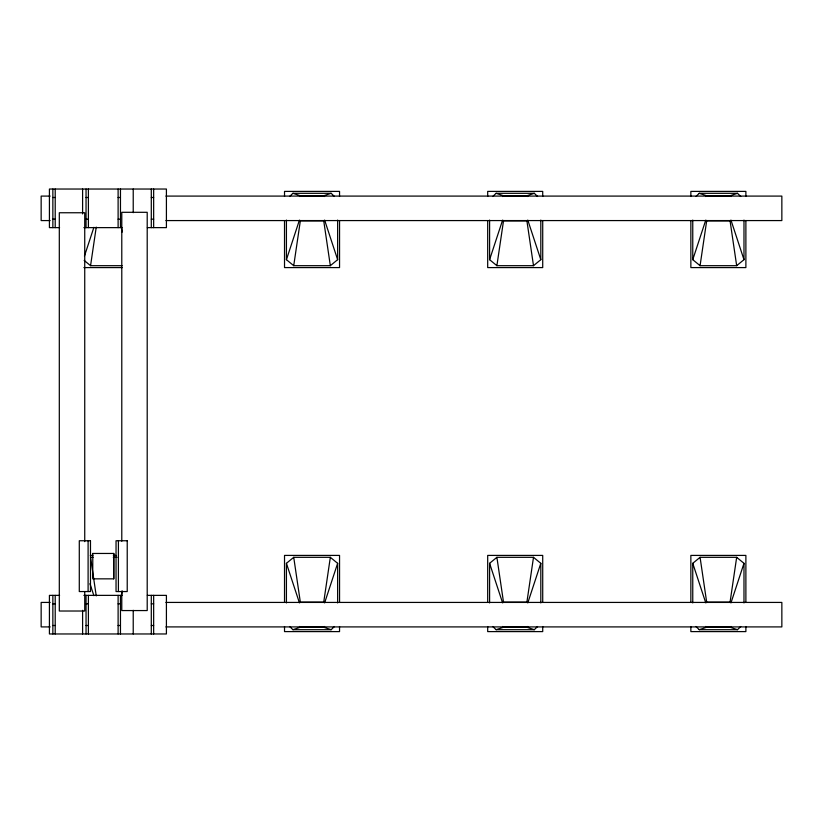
<?xml version="1.0" encoding="UTF-8"?>
<svg xmlns="http://www.w3.org/2000/svg" width="823" height="823" viewBox="0 0 823 823"><rect width="100%" height="100%" fill="white"/><g stroke="black" fill="none" stroke-linecap="round" stroke-linejoin="round"><path stroke-width="1.23" d="M122.113 265.685L90.561 265.685L96.24 227.107M121.485 595.893L122.216 590.924M293.729 265.685L300.333 220.883L299.428 220.142L286.425 259.677L293.729 265.685L330.332 265.685L337.636 259.677L337.636 220.091M330.332 557.315L337.636 563.323L324.632 602.858L323.737 602.117L330.332 557.315L293.729 557.315L286.425 563.323L286.425 602.909M496.897 265.685L503.501 220.883L502.596 220.142L489.592 259.677L496.897 265.685L533.499 265.685L540.814 259.677L540.814 220.091M533.499 557.315L540.814 563.323L527.8 602.858L526.905 602.117L533.499 557.315L496.897 557.315L489.592 563.323L489.592 602.909M700.075 265.685L706.669 220.883L705.764 220.142L692.76 259.677L700.075 265.685L736.667 265.685L743.982 259.677L743.982 220.091M736.667 557.315L743.982 563.323L730.978 602.858L730.073 602.117L736.667 557.315L700.075 557.315L692.76 563.323L692.76 602.909M84.44 256.087L93.894 227.333M289.665 196.481L292.906 193.302L331.155 193.302L334.395 196.481M299.428 196.532L300.261 195.72L323.809 195.72L331.155 193.302M492.833 196.481L496.074 193.302L534.322 193.302L537.563 196.481M502.596 196.532L503.429 195.72L526.977 195.72L534.322 193.302M696.001 196.481L699.241 193.302L737.49 193.302L740.741 196.481M705.764 196.532L706.597 195.72L730.145 195.72L737.49 193.302M289.665 626.519L292.906 629.698L300.261 627.28L323.809 627.28L324.632 626.468M292.906 629.698L331.155 629.698L334.395 626.519M492.833 626.519L496.074 629.698L503.429 627.28L526.977 627.28L527.8 626.468M496.074 629.698L534.322 629.698L537.563 626.519M696.001 626.519L699.241 629.698L706.597 627.28L730.145 627.28L730.978 626.468M699.241 629.698L737.49 629.698L740.741 626.519M300.333 220.883L323.737 220.883L324.632 220.142L337.636 259.677M503.501 220.883L526.905 220.883L527.8 220.142L540.814 259.677M706.669 220.883L730.073 220.883L730.978 220.142L743.982 259.677M323.737 602.117L300.333 602.117L299.428 602.858L286.425 563.323M526.905 602.117L503.501 602.117L502.596 602.858L489.592 563.323M730.073 602.117L706.669 602.117L705.764 602.858L692.76 563.323M299.757 196.018L324.303 196.018M502.925 196.018L527.471 196.018M706.093 196.018L730.649 196.018M50.152 196.09L41.15 196.09L41.15 220.574L50.152 220.574M165.886 196.09L781.85 196.09L781.85 220.574L165.886 220.574M52.857 197.499L55.213 197.499M86.045 197.499L88.4 197.499M118.111 197.499L120.467 197.499M151.298 197.499L153.654 197.499M52.857 219.165L55.213 219.165M86.045 219.165L88.4 219.165M118.111 219.165L120.467 219.165M151.298 219.165L153.654 219.165M59.575 227.632L49.421 227.632L49.421 189.033L166.411 189.033L166.411 227.632L147.358 227.632M83.874 227.632L121.969 227.632M83.905 267.588L122.298 267.588M92.721 553.457L113.8 553.457L113.8 578.847L92.721 578.847L92.804 553.457M90.304 555.412L92.865 555.412M113.337 555.412L115.899 555.412M93.092 557.315L90.561 557.315L96.24 595.893M113.276 557.315L117.061 557.315M59.575 595.368L49.421 595.368L49.421 633.967L166.411 633.967L166.411 595.368L147.358 595.368M83.874 595.368L121.969 595.368M50.152 602.426L41.15 602.426L41.15 626.91L50.152 626.91M165.886 602.426L781.85 602.426L781.85 626.91L165.886 626.91M52.857 603.835L55.213 603.835M86.045 603.835L88.4 603.835M118.111 603.835L120.467 603.835M151.298 603.835L153.654 603.835M52.857 625.501L55.213 625.501M86.045 625.501L88.4 625.501M118.111 625.501L120.467 625.501M151.298 625.501L153.654 625.501M299.757 626.982L324.303 626.982M502.925 626.982L527.471 626.982M706.093 626.982L730.649 626.982M699.241 193.302L706.597 195.72M496.074 193.302L503.429 195.72M292.906 193.302L300.261 195.72M730.145 627.28L737.49 629.698M526.977 627.28L534.322 629.698M323.809 627.28L331.155 629.698M84.172 260.428L90.561 265.685M730.145 195.72L730.978 196.532M526.977 195.72L527.8 196.532M323.809 195.72L324.632 196.532M705.764 626.468L706.597 627.28M502.596 626.468L503.429 627.28M299.428 626.468L300.261 627.28M89.954 583.692L93.894 595.667M730.073 220.883L736.667 265.685M700.075 557.315L706.669 602.117M526.905 220.883L533.499 265.685M496.897 557.315L503.501 602.117M323.737 220.883L330.332 265.685M293.729 557.315L300.333 602.117M121.485 227.107L122.216 232.076M745.885 196.481L745.885 191.399L690.857 191.399L690.857 196.481M745.885 220.605L745.885 267.588L690.857 267.588L690.857 220.605M745.885 602.395L745.885 555.412L690.857 555.412L690.857 602.395M745.885 626.519L745.885 631.601L690.857 631.601L690.857 626.519M743.982 563.323L743.982 602.909M692.76 220.091L692.76 259.677M542.717 196.481L542.717 191.399L487.689 191.399L487.689 196.481M542.717 220.605L542.717 267.588L487.689 267.588L487.689 220.605M542.717 602.395L542.717 555.412L487.689 555.412L487.689 602.395M542.717 626.519L542.717 631.601L487.689 631.601L487.689 626.519M540.814 563.323L540.814 602.909M489.592 220.091L489.592 259.677M339.549 196.481L339.549 191.399L284.521 191.399L284.521 196.481M339.549 220.605L339.549 267.588L284.521 267.588L284.521 220.605M339.549 602.395L339.549 555.412L284.521 555.412L284.521 602.395M339.549 626.519L339.549 631.601L284.521 631.601L284.521 626.519M337.636 563.323L337.636 602.909M286.425 220.091L286.425 259.677M153.654 189.033L153.654 227.632M153.654 595.368L153.654 633.967M151.298 189.033L151.298 227.632M151.298 595.368L151.298 633.967M133.223 189.033L133.223 212.694M133.223 610.306L133.223 633.967M121.783 541.184L121.783 212.303L147.204 212.303L147.204 610.563L121.783 610.563L121.783 591.295M120.467 189.033L120.467 227.632M120.467 595.368L120.467 633.967M118.409 540.752L118.409 591.552M118.111 189.033L118.111 227.632M118.111 595.368L118.111 633.967M113.708 553.457L113.708 578.847M88.4 189.033L88.4 227.632M88.4 595.368L88.4 633.967M88.102 540.752L88.102 591.552M86.045 189.033L86.045 227.632M86.045 595.368L86.045 633.967M84.738 541.647L84.738 212.756L59.307 212.756L59.307 611.016L84.738 611.016L84.738 591.747M82.598 189.033L82.598 213.939M82.598 610.306L82.598 633.967M55.213 189.033L55.213 227.632M55.213 595.368L55.213 633.967M52.857 189.033L52.857 227.632M52.857 595.368L52.857 633.967M90.479 540.752L79.286 540.752L79.286 591.552L90.479 591.552L90.479 540.752M127.226 540.752L116.043 540.752L116.043 591.552L127.226 591.552L127.226 540.752"/></g></svg>
